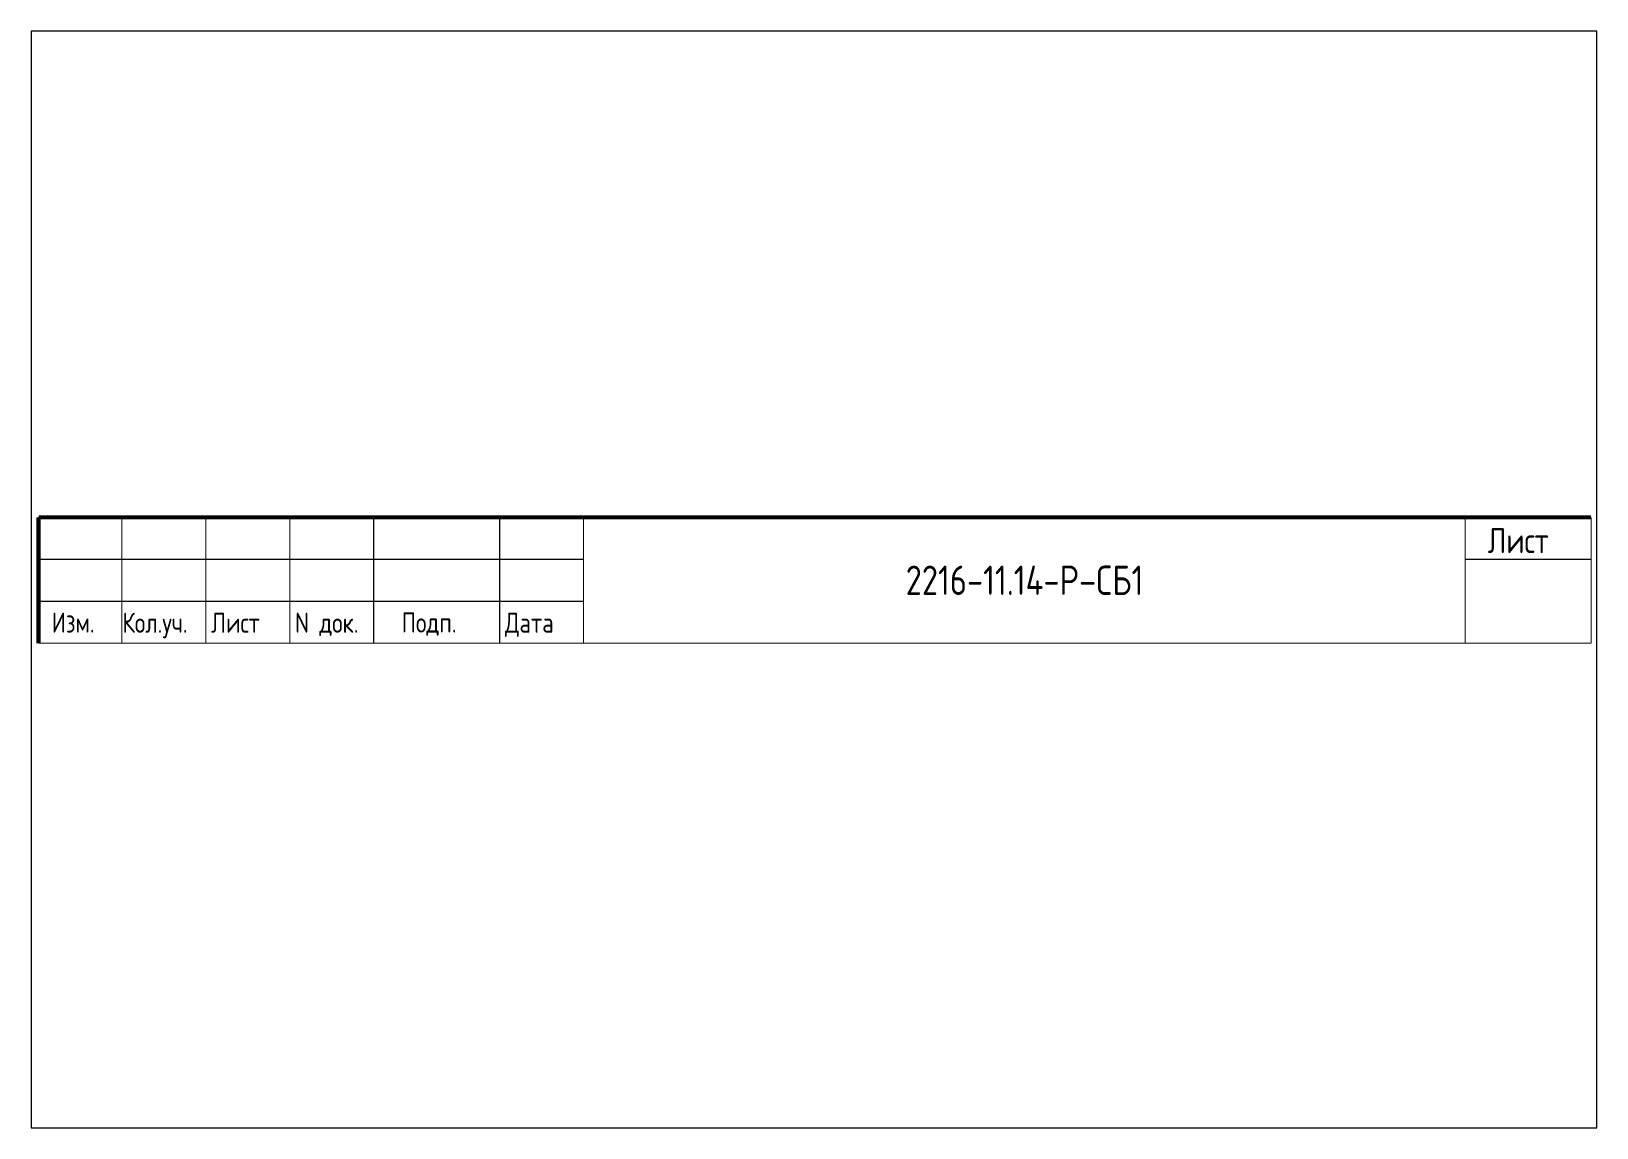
# Paper-space layout 'Лист1' of a CAD drawing. Header units: millimetres. Extents: x 29 to 262, y 20 to 183.
# The model-space entities are those that its viewports show. They can reach past a viewport. Long polylines and large blocks are cut down to what shows.
import ezdxf

# ---------------------------------------------------------------- set-up
doc = ezdxf.new("R2010")
doc.units = ezdxf.units.MM
doc.layers.add('stamp_line', color=7, linetype='Continuous')
doc.layers.add('stamp_text', color=7, linetype='Continuous')
doc.styles.add('GOST typeA', font='GOST_A.TTF')

msp = doc.modelspace()

# ---------------------------------------------------------------- linework, layer by layer
at = {"layer": 'stamp_line', "linetype": 'Continuous'}
for points, const_width in [([(120.34, 323.82), (120.34, 338.83)], 0.5), ([(120.34, 338.83), (185.29, 338.83)], 0.5), ([(130.27, 338.83), (130.27, 323.82)], 0.13), ([(140.27, 338.83), (140.27, 323.82)], 0.13), ([(140.27, 338.83), (140.27, 323.82)], 0.13), ([(150.28, 338.83), (150.28, 323.82)], 0.13), ([(160.28, 338.83), (160.28, 323.82)], 0.13), ([(175.29, 338.83), (175.29, 323.82)], 0.13), ([(185.29, 338.83), (305.35, 338.83)], 0.5), ([(185.29, 338.83), (185.29, 323.82)], 0.13), ([(290.34, 338.83), (290.34, 323.82)], 0.13), ([(305.35, 338.83), (305.35, 323.82)], 0.13), ([(120.34, 333.83), (185.29, 333.83)], 0.13), ([(290.34, 333.83), (305.35, 333.83)], 0.13), ([(120.34, 328.82), (185.29, 328.82)], 0.13), ([(120.34, 323.82), (305.35, 323.82)], 0.13), ([(130.27, 323.82), (130.32, 323.82)], 0.13), ([(140.27, 323.82), (140.32, 323.82)], 0.13), ([(160.28, 323.82), (160.33, 323.82)], 0.13), ([(185.29, 323.82), (185.34, 323.82)], 0.13)]:
    msp.add_lwpolyline(points, dxfattribs=dict(at, const_width=const_width))

# ---------------------------------------------------------------- texts
at = {"layer": 'stamp_text', "lineweight": 30, "style": 'GOST typeA'}
for s, height, p in [('Лист', 3, (293.04, 334.57)), ('Изм.', 2.4, (121.91, 325.09)), ('Кол.уч.', 2.4, (130.34, 325.07)), ('Лист', 2.4, (140.91, 325.07)), ('N док.', 2.4, (150.91, 325.07)), ('Подп.', 2.4, (163.61, 325.09)), ('Дата', 2.4, (175.91, 325.07))]:
    msp.add_text(s, height=height, dxfattribs=at).set_placement(p)
at = {"layer": 'stamp_text', "lineweight": 35, "insert": (237.84, 331.33), "char_height": 3.5, "width": 104.9963, "attachment_point": 5, "style": 'GOST typeA'}
msp.add_mtext('2216-11.14-Р–СБ1', dxfattribs=at)

psp = doc.layouts.new('Лист1')

# ---------------------------------------------------------------- viewports
at = {"layer": '0'}
psp.add_viewport(center=(145.33, 101.81), size=(232.53, 162.8987), view_center_point=(212.75, 331.42), view_height=130.6813, dxfattribs=at)

doc.saveas('drawing.dxf')
